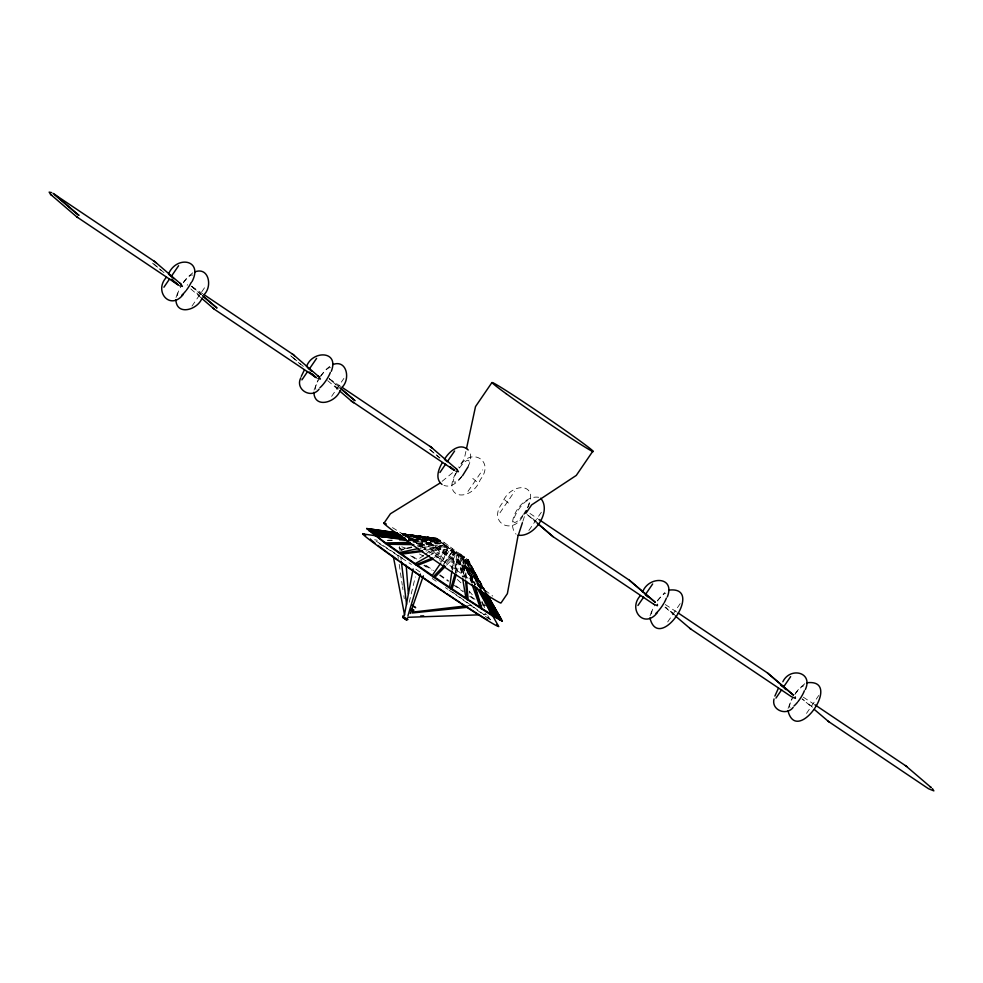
<?xml version="1.0" encoding="UTF-8"?>
<svg xmlns="http://www.w3.org/2000/svg" width="983" height="983" viewBox="0 0 983 983"><rect width="100%" height="100%" fill="white"/><g stroke="black" fill="none" stroke-linecap="round" stroke-linejoin="round"><path stroke-width="0.74" stroke-dasharray="4.92 3.69" d="M401.666 533.695L433.749 537.885C443.788 539.827 451.639 549.3 460.646 554.166L472.958 582.907M401.285 533.376L433.749 537.885L460.069 555.026L455.375 572.659M455.719 572.929L457.12 557.951L462.858 576.923M452.106 569.538L453.777 557.766L446.429 565.336M465.893 451.443L464.283 458.926L458.594 467.244M409.223 602.296L415.317 576.91M456.714 551.402L456.407 552.606L463.89 577.316M456.075 552.372L445.446 564.217M456.604 573.224L459.884 561.846L462.391 576.935M176.031 297.493L178.611 290.12M314.032 390.14L317.804 380.568M650.07 615.739L652.663 608.366M788.071 708.387L791.856 698.815M522.858 521.309L525.106 514.428M439.634 560.285L444.39 549.227L432.274 555.297M440.667 561.649L448.199 545.59M467.994 466.986C470.12 462.329 472.159 456.665 469.419 451.824M528.031 507.289C539.593 480.982 509.452 482.813 502.387 502.989C486.831 522.526 513.298 536.669 523.349 515.006M455.805 473.216C441.232 499.597 471.766 502.264 480.269 479.716C495.825 460.179 469.358 446.036 459.307 467.699M434.081 557.398L451.111 550.529L452.475 548.477M192.004 306.082L205.066 286.975M331.64 396.346L343.878 378.43M468.006 491.377L482.702 469.874M441.502 561.981L447.351 553.404L436.034 557.963M499.954 512.819L514.65 491.328M528.866 530.488L542.739 510.189M667.69 621.944L680.74 602.837M806.502 713.4L818.741 695.485M443.296 564.561L450.816 553.589L451.455 568.395M183.305 282.404L187.237 277.501L193.024 272.61M320.519 376.108L325.238 370.149L331.025 365.258M657.344 600.65L664.803 592.528M795.345 693.298L799.29 688.395L805.077 683.504M461.752 476.816C457.636 482.039 451.209 488.158 443.984 485.43M442.129 481.314L453.31 472.11M486.13 592.294L469.198 562.104L447.56 546.548L446.54 547.384L423.734 550.32M423.722 555.407L417.652 559.683L411.386 555.518M424.939 554.559L438.283 545.147L420.319 547.949M429.374 553.036L444.205 542.923M430.701 554.891L441.048 549.042L425.872 550.996M401.187 550.529L404.91 548.637L401.555 546.499M447.56 546.548L443.628 543.796L414.703 543.98M187.593 284.615L187.163 285.254M443.628 543.796L440.273 541.387L408.4 538.917M440.74 540.675L417.615 546.143M411.705 546.904L401.654 549.276L397.882 546.818M417.456 545.54L434.683 541.473L411.877 541.277M411.865 547.506L401.789 549.89L397.034 546.794M420.331 548.145L435.285 544.987L416.915 544.705M440.273 541.387L437.73 539.495L403.042 535.305M438.062 539.003L408.867 540.011M467.515 605.712L472.061 605.184M483.046 605.675L486.057 605.356M437.73 539.495L436.169 538.254L401.224 533.585M436.341 537.996L405.451 535.919M483.403 614.682L486.425 614.584L484.57 612.987M413.118 542.235L432.778 541.596L408.498 539.274M387.732 540.245L392.192 540.122M408.523 539.655L430.8 539.028L405.143 536.644M387.523 540.613L392.094 540.49M407.073 537.627L429.46 539.114L402.723 535.477M408.252 538.303L435.506 540.109L437.14 541.326L408.289 538.561M402.625 535.514L428.219 537.492L402.502 534.101M405.291 536.091L434.99 538.942L405.229 536.177M403.128 534.629L427.519 537.541M403.411 534.985L433.54 538.573L434.547 539.372L403.3 535.121M401.9 533.818L432.864 537.812M409.321 540.441L430.185 543.366M401.715 533.56L432.778 537.848M374.597 539.753L377.361 540.257M538.672 497.275C522.612 494.67 504.611 521.236 516.087 534.199M401.74 546.794L408.264 549.116M460.069 555.026L468.584 560.212L484.078 590.439M469.198 562.104L451.111 550.529L433.749 537.885M469.69 563.32L483.046 588.756M665.282 604.533L676.882 612.114M803.283 697.18L813.605 703.902M419.458 553.994L423.489 556.145M290.55 355.772L291.976 356.657M329.379 378.836L340.708 386.43M191.722 286.409L202.707 293.782M410.673 555.788L417.013 560.003M529.96 513.47L537.603 518.606M426.29 565.52L433.663 570.509M424.57 565.114L432.115 570.214M439.905 574.785L448.445 580.67M439.634 575.362L448.383 581.383M423.87 565.422L426.339 567.142M415.87 569.157L420.835 572.597M455.817 585.782L463.226 590.98M453.384 584.836L463.362 591.84M460.646 554.166L468.584 560.212M474.998 599.323L470.378 596.005L469.395 591.569M469.604 596.214L475.367 600.343M804.536 700.842L802.017 698.852L812.339 707.551M666.535 608.194L665.172 607.199L673.22 613.945M457.316 579.454L461.789 583.607M808.825 704.012L813.973 708.448M670.824 611.365L675.972 615.8M665.122 607.162L674.031 614.842M532.823 518.717L537.971 523.153M528.535 515.547L536.337 522.268M527.121 514.527L536.079 522.231M504.734 499.856L509.87 504.291M472.786 478.414L477.922 482.85M440.003 457.943L428.551 448.42L439.684 458.017M339.418 387.253L329.084 378.688L339.098 387.327M334.785 385.766L339.074 389.465M327.683 380.63L337.747 389.293M293.094 357.615L304.226 367.212M291.656 356.731L300.565 364.41M192.508 286.925L201.417 294.605M191.083 286.041L201.097 294.679M196.784 293.118L199.352 295.33M190.8 288.941L200.815 297.579M153.975 264.009L164.001 272.647M152.549 263.125L161.458 270.804M469.137 591.053L474.605 597.467M487.74 615.665L490.689 620.433M484.803 591.594L466.544 558.455M483.329 589.431L471.25 568.137L481.486 588.571M485.885 592.122L468.105 559.696M465.635 567.584L475.207 584.639M473.29 569.808L485.811 592.528M482.26 588.215L472.393 569.759L480.933 588.989M480.503 588.706L464.001 556.562M479.753 588.141L467.699 565.483L475.44 584.86M473.683 570.349L483.587 589.235M477.812 585.721L469.518 568.051L474.838 585.376M481.584 602.038L483.427 606.13M472.11 582.477L462.882 562.006L466.458 578.262M480.22 588.215L467.933 559.954M482.088 601.461L483.747 605.614M471.398 582.71L465.254 565.348L466.384 578.729M473.388 582.71L466.212 558.958M397.894 555.407L398.336 558.393M399.209 564.365L402.293 585.254M402.514 586.753L402.956 589.739M403.829 595.71L404.271 598.696M463.534 557.275L465.426 578.606M399.516 546.585L400.069 551.156M400.818 557.238L401.187 560.285M451.836 549.46L452.733 570.091M484.201 603.759L484.361 607.715M392.45 527.613A70.813 2.138 34.3 0 1 492.778 596.079M315.961 389.305A13.025 3.379 -56.1 0 1 318.922 379.192M320.728 376.329A13.025 3.379 -56.1 0 1 330.644 367.802M459.38 468.055A13.025 3.379 -56.1 0 1 467.33 460.339A13.025 3.379 -56.1 0 1 468.313 465.168M461.887 476.116A13.025 3.379 -56.1 0 1 453.962 481.94A13.025 3.379 -56.1 0 1 456.923 471.84M177.542 295.711A13.025 3.379 -56.1 0 1 180.921 286.544M183.379 282.76A13.025 3.379 -56.1 0 1 192.643 275.154M651.594 613.957A13.025 3.379 -56.1 0 1 654.961 604.791M657.43 601.006A13.025 3.379 -56.1 0 1 665.774 593.191M790.013 707.551A13.025 3.379 -56.1 0 1 792.962 697.438M794.78 694.588A13.025 3.379 -56.1 0 1 803.775 685.839M523.275 514.65A13.025 3.379 -56.1 0 1 513.667 519.921A13.025 3.379 -56.1 0 1 525.512 501.699A13.025 3.379 -56.1 0 1 525.733 510.865M379.168 543.599A73.258 2.212 34.3 0 1 400.4 557.152M401.764 558.049A73.258 2.212 34.3 0 1 411.422 564.451M432.176 578.471A73.258 2.212 34.3 0 1 437.017 581.789M445.446 587.601A73.258 2.212 34.3 0 1 447.781 589.222M449.034 590.095A73.258 2.212 34.3 0 1 482.972 614.436M485.393 616.292A73.258 2.212 34.3 0 1 488.858 619.044M376.17 541.166A82.13 2.482 34.3 0 1 395.682 553.687M398.226 555.358A82.13 2.482 34.3 0 1 403.104 558.577M452.413 592.11A82.13 2.482 34.3 0 1 490.357 619.401M455.117 552.483L453.79 566.613L453.114 551.094L455.117 552.483M456.763 555.198L454.576 570.619L458.643 556.452L456.763 555.198M448.236 547.777L443.247 559.364L450.251 549.141L448.236 547.777M451.947 551.954L444.058 563.517L453.962 553.318L451.947 551.954M443.542 544.643L432.741 552.262L445.434 545.897L443.542 544.643M447.081 548.612L433.515 556.267L449.084 550.001L447.081 548.612M439.327 541.67L417.001 546.941L441.551 543.107L439.327 541.67M442.485 545.405L423.673 549.374L444.341 546.708L442.485 545.405M438.479 542.542L415.182 543.304L440.065 543.685L438.479 542.542M436.096 539.618L406.974 540.441L437.816 540.699L436.096 539.618M468.535 562.743L467.711 562.264L479.077 586.482L468.535 562.743M466.188 561.33L464.922 560.531L472.7 582.514L466.188 561.33M462.821 559.192L461.187 558.123L464.345 577.095L462.821 559.192M459.712 555.69L457.857 554.387L463.644 573.507L459.712 555.69M463.718 558.541L462.133 557.41L472.123 579.577L463.718 558.541M466.864 560.863L465.659 559.966L478.672 584.418L466.864 560.863M468.94 562.473L468.203 561.883L482.837 587.687L468.94 562.473M435.125 547.285A21.466 0.651 34.3 0 0 464.934 567.302A21.466 0.651 34.3 0 0 443.677 551.819A21.466 0.651 34.3 0 0 435.125 547.285"/><path stroke-width="1.47" d="M774.026 698.962C771.102 710.193 786.486 716.165 793.158 707.404M451.897 571.012L449.612 587.195L434.879 577.23L445.373 566.417M404.431 615.014L413.106 568.911M466.532 448.457L475.514 406.581L492.004 382.448M487.371 594.666L502.325 621.158L492.544 615.985L450.73 588.817L454.957 574.133M456.198 574.65L452.106 588.878L465.905 598.057L462.649 578.446M300.823 377.816C294.703 389.44 311.267 399.393 319.106 389.157M407.957 615.727L420.405 574.035M331.296 371.304C339.602 350.317 312.115 350.231 306.475 366.671M667.346 596.914C675.64 575.915 648.166 575.829 642.526 592.282M774.874 696.062L778.401 688.284M805.347 689.55C813.42 671.868 789.939 666.793 782.861 681.747M522.415 522.686L517.906 536.448L507.375 593.658L500.961 603.034A70.813 2.138 34.3 0 1 433.687 559.646A70.813 2.138 34.3 0 1 386.319 524.05M410.316 613.453L423.341 575.829M191.992 281.691C203.592 259.623 176.571 255.039 168.474 274.036M301.265 376.366L304.349 370.038M166.348 277.39C153.409 291.386 170.292 311.255 183.366 294.31M204.255 294.421C212.549 286.336 208.814 266.528 194.831 271.898M342.268 387.069C350.55 378.983 346.815 359.176 332.832 364.546M442.35 462.674C438.43 468.965 434.842 479.028 442.006 484.459M467.994 466.986L462.526 475.76M640.388 595.637C627.449 609.632 644.344 629.513 657.418 612.556M524.136 513.949L526.261 510.595M163.915 287.22L169.629 278.865M171.251 276.469L178.599 265.729M301.916 379.868L307.63 371.513M309.252 369.116L316.6 358.365M384.021 523.153L390.435 513.765L439.892 483.144M439.917 472.516L445.631 464.16M454.601 451.013L447.253 461.764L444.685 459.553M440.667 563.21L432.299 575.46L417.652 565.372L433.208 559.106M525.917 513.237L531.606 504.918L576.284 475.416L592.774 451.283M637.955 605.467L643.668 597.111M652.651 583.976L645.303 594.727L647.871 596.939M775.956 698.114L781.669 689.759M783.304 687.363L790.651 676.623M202.129 297.775C198.357 309.584 176.461 316.6 175.871 299.643M340.13 390.423C336.358 402.231 314.462 409.247 313.872 392.291M444.476 459.319C448.899 451.738 459.847 441.834 468.215 449.968M396.714 532.921L366.684 528.51L385.582 543.525L433.134 576.898L444.427 565.274M429.399 555.616L415.17 563.652L401.605 554.129L422.837 551.389M415.625 564.832L432.655 557.975M668.882 590.144C705.671 585.463 658.807 654.371 649.923 617.889M806.883 682.792C843.672 678.11 796.808 747.019 787.924 710.537M418.832 548.453L399.393 552.557L387.818 544.25L413.843 544.656M399.405 553.454L422.211 550.517M412.86 612.09L465.991 605.884M412.086 612.999L467.945 607.236M420.638 615.985L423.685 615.85M407.712 617.299L478.856 614.842M410.095 542.333L385.901 543.107L376.636 536.239L405.463 538.991M399.614 539.9L405.561 539.741M385.582 543.525L411.644 543.931M404.087 537.431L375.727 535.551L370.038 531.029L399.749 535.071M403.718 537.996L399.172 537.701L405.254 538.279M401.113 535.403L377.017 533.548L370.751 529.898L396.456 533.29M366.684 528.51L376.464 533.683L400.88 535.563M402.121 536.362L377.976 534.113L381.637 536.411M375.088 535.747L405.377 538.635M398.557 534.088L369.583 530.636L367.863 528.768M398.889 534.445L394.367 533.904L400.327 534.715M369.35 529.554L397.378 533.216M368.637 530.611L400.044 534.887M397.193 532.86L367.888 528.707L370.247 529.628M363.132 533.978L406.348 540.023M392.745 532.245L397.23 532.897M518.078 535.17C534.138 537.775 552.139 511.209 540.65 498.246M51.644 192.607L49.15 192.127L50.563 194.376L76.699 216.838L178.476 285.119L171.792 279.369M317.914 378.553L320.397 379.033L318.984 376.796L293.155 354.544L203.985 294.63M455.915 471.201L458.397 471.68L456.984 469.444L431.156 447.191L341.986 387.277M179.717 285.82L182.396 286.385L180.983 284.148L154.859 261.687L53.07 193.393L77.571 214.503L79.009 215.4L54.507 194.278M653.855 604.312L657.406 605.737L657.381 604.361M214.699 309.485L316.477 377.767L312.016 373.933M351.066 400.781L454.478 470.415L450.03 466.581M376.464 533.683L380.151 535.993M403.325 616.243C400.351 614.535 410.181 621.244 407.503 619.106M653.621 604.164L553.036 536.657L537.197 523.189M412.196 605.245L415.662 607.691L412.11 605.368M538.881 519.466L629.403 580.24L655.268 602.333L629.403 580.24M678.159 612.962L767.404 672.888L793.269 694.981L767.404 672.888M814.882 704.762L906.781 766.519M689.673 628.309L791.278 696.591L795.407 698.385L795.272 696.886M827.674 720.957L928.493 788.722L933.85 790.873L932.437 788.624M433.134 576.898L450.73 588.817M411.496 608.772L413.88 610.296L413.229 609.779M410.759 609.853L413.413 611.463M430.861 446.982L429.964 446.343M292.86 354.335L291.963 353.696M154.859 261.687L153.962 261.048M352.7 402.121L353.597 402.76M76.699 216.838L77.583 217.464M929.906 786.646L931.27 787.629L905.417 765.536M490.333 610.504L492.52 612.139L481.879 592.147M490.431 611.328L502.325 621.158M431.328 447.326L432.495 448.322M455.829 468.449L456.984 469.444M293.327 354.691L294.495 355.686M317.828 375.801L318.984 376.796M213.065 308.134L214.22 309.129L201.933 298.537M155.326 262.043L156.481 263.039M179.828 283.153L180.983 284.148M50.563 194.376L51.73 195.371M814.317 709.443L829.038 721.952M780.735 685.151L782.443 686.625M784.164 688.112L785.872 689.587M675.198 615.837L691.037 629.304M537.443 523.226L553.036 536.657M449.698 466.655L453.04 469.53M340.536 388.211L355.01 400.683L340.216 388.285M339.934 391.185L352.233 401.777M307.544 367.642L311.832 371.341M309.473 372.09L315.039 376.882M202.535 295.564L217.01 308.035L203.321 296.596M168.683 274.257L173.831 278.693M171.472 279.442L177.038 284.234M501.441 619.695L486.548 593.867M485.541 592.896L500.372 619.044M485.59 593.425L499.167 617.385L493.773 613.097L483.538 592.663M487.163 594.396L501.404 619.781L499.167 618.909L485.713 593.277M476.681 587.269L498.762 626.638M485.074 593.486L498.467 618.54L492.52 615.075L482.149 591.729M482.628 592.688L493.921 613.92M485.491 593.13L499.659 620.113M479.716 589.8L491.205 614.277L481.94 608.465L475.293 586.814M480.834 589.603L492.544 615.985M471.901 584.148L480.097 607.285L468.154 599.532L466.642 581.703M474.285 585.635L481.486 609.055M393.311 556.378L404.591 615.112M401.371 561.809L406.581 604.422M465.549 580.117L467.22 599.777M406.188 565.237L408.387 593.904M330.313 372.52A13.025 3.379 -56.1 0 1 319.93 387.72M191.206 282.453A13.025 3.379 -56.1 0 1 186.561 289.96M185.885 290.833A13.025 3.379 -56.1 0 1 181.929 295.072M666.363 598.119A13.025 3.379 -56.1 0 1 664.275 602.567M663.734 603.513A13.025 3.379 -56.1 0 1 655.98 613.318M804.364 690.766A13.025 3.379 -56.1 0 1 797.938 701.727M797.262 702.562A13.025 3.379 -56.1 0 1 793.981 705.966M486.978 619.548A73.258 2.212 34.3 0 1 461.494 603.464M460.13 602.567A73.258 2.212 34.3 0 1 446.687 593.634M445.41 592.774A73.258 2.212 34.3 0 1 399.639 561.244M398.299 560.298A73.258 2.212 34.3 0 1 388.408 553.196M387.302 552.385A73.258 2.212 34.3 0 1 377.939 545.442M375.187 543.304A73.258 2.212 34.3 0 1 370.456 538.991M496.808 624.524A82.13 2.482 34.3 0 1 429.571 582.366A82.13 2.482 34.3 0 1 365.799 535.022M402.76 617.373L406.716 620.113L402.76 617.373M506.036 393.605A61.02 1.843 34.3 0 0 590.795 450.509A61.02 1.843 34.3 0 0 530.341 406.471A61.02 1.843 34.3 0 0 506.036 393.605"/></g></svg>
